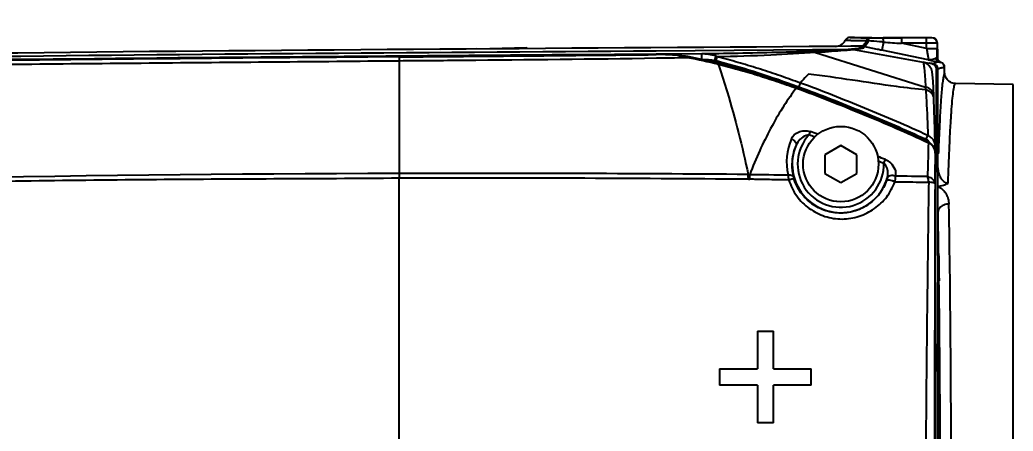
# Model space of a CAD drawing. Header units: millimetres. Extents: x 5828 to 6704, y 123 to 421.
# Drawn here: x 6578.24 to 6584.39, y 360.02 to 362.57 of the extents above; entities that cross this region are included whole.
import ezdxf

# ---------------------------------------------------------------- set-up
doc = ezdxf.new("R2010")
doc.units = ezdxf.units.MM
for name, color, linetype in [('外形图', 7, 'Continuous'), ('尺寸标注', 7, 'Continuous'), ('运动范围', 7, 'Continuous')]:
    doc.layers.add(name, color=color, linetype=linetype)
doc.styles.add('微软雅黑', font='msyh.ttc', dxfattribs={"height": 1.5})
doc.dimstyles.new('尺寸标注_1_15比例', dxfattribs={"dimtxt": 1.5, "dimasz": 1.25, "dimexe": 0.5, "dimexo": 0.4, "dimgap": 0.5, "dimtad": 1, "dimdec": 1, "dimlfac": 15, "dimdsep": 46, "dimtxsty": '微软雅黑', "dimcen": 0.09, "dimadec": 0, "dimazin": 0, "dimtp": 0.01, "dimtm": 0.01, "dimtfac": 1, "dimtdec": 1, "dimtofl": 0, "dimtmove": 0, "dimatfit": 3, "dimfxl": 1, "dimtolj": 1, "dimarcsym": 0})

# ---------------------------------------------------------------- blocks, each defined once
blk = doc.blocks.new('*D793')
at = {"layer": 'Defpoints', "color": 0}
for p in [(6588.1866, 364.5255), (6588.1866, 362.5018), (6568.1866, 362.4068)]:
    blk.add_point(p, dxfattribs=at)
at = {"layer": '尺寸标注', "color": 0, "linetype": 'ByBlock', "lineweight": -2}
for p, q in [((6568.1866, 362.8068), (6568.1866, 365.0255)), ((6588.1866, 362.9018), (6588.1866, 365.0255)), ((6569.4366, 364.5255), (6586.9366, 364.5255))]:
    blk.add_line(p, q, dxfattribs=at)
at = {"layer": '尺寸标注', "color": 0}
for points in [[(6569.4366, 364.7338), (6569.4366, 364.3172), (6568.1866, 364.5255)], [(6586.9366, 364.3172), (6586.9366, 364.7338), (6588.1866, 364.5255)]]:
    blk.add_solid(points, dxfattribs=at)
at = {"layer": '尺寸标注', "color": 0, "insert": (6578.1866, 365.8007), "char_height": 1.5, "attachment_point": 5, "style": '微软雅黑'}
blk.add_mtext('\\A1;300', dxfattribs=at)
blk = doc.blocks.new('*D797')
at = {"layer": 'Defpoints', "color": 0}
for p in [(6541.8372, 378.1181), (6588.1866, 378.1181), (6595.1201, 318.7401)]:
    blk.add_point(p, dxfattribs=at)
at = {"layer": '尺寸标注', "color": 0, "lineweight": -2}
for p, q in [((6587.7866, 378.1181), (6541.3372, 378.1181)), ((6541.8372, 319.9901), (6541.8372, 376.8681)), ((6594.7201, 318.7401), (6541.3372, 318.7401))]:
    blk.add_line(p, q, dxfattribs=at)
at = {"layer": '尺寸标注', "color": 0}
for points in [[(6542.0455, 376.8681), (6541.6288, 376.8681), (6541.8372, 378.1181)], [(6541.6288, 319.9901), (6542.0455, 319.9901), (6541.8372, 318.7401)]]:
    blk.add_solid(points, dxfattribs=at)
at = {"layer": '尺寸标注', "color": 0, "insert": (6540.562, 347.1133), "char_height": 1.5, "attachment_point": 5, "rotation": 90, "style": '微软雅黑'}
blk.add_mtext('\\A1;890.7', dxfattribs=at)

msp = doc.modelspace()

# ---------------------------------------------------------------- linework, layer by layer
at = {"layer": '外形图', "color": 7, "linetype": 'Continuous'}
for p, q in [((6583.3772, 362.4575), (6583.4533, 362.4575)), ((6583.5866, 362.4552), (6583.6912, 362.4552)), ((6583.8504, 362.454), (6583.6912, 362.454)), ((6583.6947, 362.454), (6583.6947, 362.4207)), ((6583.8504, 362.3886), (6583.8504, 362.454)), ((6583.8843, 362.4552), (6583.8837, 362.4546)), ((6580.844, 362.3836), (6581.0669, 362.3879)), ((6581.0669, 362.3879), (6581.0669, 362.3853)), ((6581.1469, 362.3895), (6581.3768, 362.3939)), ((6581.1469, 362.3895), (6581.1469, 362.3849)), ((6581.2419, 362.3854), (6581.2418, 362.3913)), ((6581.3769, 362.3876), (6581.3768, 362.3939)), ((6582.1768, 362.3746), (6583.3851, 362.3835)), ((6582.1768, 362.3745), (6583.3851, 362.3835)), ((6583.4361, 362.4023), (6583.2879, 362.4015)), ((6583.3826, 362.402), (6583.288, 362.4015)), ((6583.4489, 362.4024), (6583.3826, 362.402)), ((6583.3985, 362.3824), (6583.8288, 362.3045)), ((6583.4701, 362.3989), (6583.4602, 362.401)), ((6583.5836, 362.4281), (6583.5732, 362.3776)), ((6583.8615, 362.3183), (6583.5732, 362.3776)), ((6583.8504, 362.3886), (6583.6947, 362.4207)), ((6583.8504, 362.4207), (6583.6947, 362.4207)), ((6583.8504, 362.3886), (6583.917, 362.3886)), ((6583.917, 362.4213), (6583.917, 362.3853)), ((6583.9176, 362.3853), (6583.9176, 362.3336)), ((6580.5866, 362.313), (6580.5866, 361.6151)), ((6582.4594, 362.3547), (6582.177, 362.3524)), ((6582.4594, 362.3547), (6582.177, 362.3527)), ((6582.177, 362.3509), (6582.177, 362.3509)), ((6582.1796, 362.3509), (6582.177, 362.3509)), ((6582.3573, 362.3328), (6582.3669, 362.333)), ((6582.3724, 362.3388), (6582.3593, 362.3411)), ((6582.3669, 362.333), (6582.3713, 362.3331)), ((6582.3713, 362.3331), (6582.3723, 362.3383)), ((6582.3723, 362.3383), (6582.3724, 362.3388)), ((6582.5634, 362.2972), (6582.3724, 362.3388)), ((6582.4596, 362.3214), (6582.4594, 362.3547)), ((6582.5402, 362.315), (6582.5454, 362.3408)), ((6582.5487, 362.3131), (6582.5546, 362.3368)), ((6583.1641, 362.3643), (6583.8451, 362.1489)), ((6583.9176, 362.3336), (6583.9168, 362.3336)), ((6582.5622, 362.2924), (6582.5634, 362.2972)), ((6582.5658, 362.28), (6582.5672, 362.2754)), ((6582.5659, 362.2804), (6582.5674, 362.2759)), ((6583.8288, 362.3044), (6583.8695, 362.297)), ((6583.9119, 361.6694), (6583.9119, 362.2613)), ((6583.9208, 361.6694), (6583.9208, 362.2611)), ((6583.9395, 362.3023), (6583.9385, 362.3024)), ((6583.9613, 362.235), (6583.9613, 362.271)), ((6583.9624, 362.235), (6583.9624, 362.2708)), ((6583.9585, 362.2279), (6583.9584, 362.2273)), ((6583.9586, 362.2219), (6583.9584, 362.2211)), ((6583.963, 362.2201), (6583.9672, 362.2201)), ((6583.0486, 362.1555), (6583.0609, 362.151)), ((6583.0486, 362.1553), (6583.0609, 362.151)), ((6583.0609, 362.151), (6583.0644, 362.1602)), ((6583.0644, 362.1602), (6583.0675, 362.1685)), ((6583.0861, 362.1336), (6583.0779, 362.1367)), ((6583.1123, 362.1239), (6583.0861, 362.1336)), ((6584.3866, 362.1653), (6584.0305, 362.1715)), ((6584.3866, 356.6483), (6584.3866, 362.1653)), ((6583.1399, 362.1136), (6583.1123, 362.1239)), ((6583.1593, 362.1063), (6583.1399, 362.1136)), ((6583.1795, 362.0986), (6583.1593, 362.1063)), ((6583.2007, 362.0905), (6583.1795, 362.0986)), ((6583.2228, 362.0819), (6583.2007, 362.0905)), ((6583.246, 362.0728), (6583.2228, 362.0819)), ((6583.2705, 362.0632), (6583.246, 362.0728)), ((6583.8954, 362.0814), (6583.8948, 362.0981)), ((6583.8948, 362.098), (6583.8948, 362.0981)), ((6583.2964, 362.053), (6583.2705, 362.0632)), ((6583.3238, 362.042), (6583.2964, 362.053)), ((6583.353, 362.0303), (6583.3238, 362.042)), ((6583.3841, 362.0176), (6583.353, 362.0303)), ((6583.4175, 362.004), (6583.3841, 362.0176)), ((6583.4536, 361.9891), (6583.4175, 362.004)), ((6583.9045, 361.7848), (6583.9015, 361.8912)), ((6583.1303, 361.875), (6583.1227, 361.8537)), ((6583.8481, 361.8268), (6583.8589, 361.8497)), ((6583.32, 361.7881), (6583.2206, 361.7308)), ((6583.4193, 361.7308), (6583.32, 361.7881)), ((6583.864, 361.8101), (6583.8458, 361.8187)), ((6583.8619, 361.8057), (6583.8613, 361.7806)), ((6583.8624, 361.8056), (6583.8617, 361.7805)), ((6583.8619, 361.8057), (6583.864, 361.8101)), ((6583.9045, 361.7822), (6583.8921, 361.7822)), ((6583.9045, 361.7822), (6583.9045, 361.7849)), ((6583.9045, 361.7431), (6583.9045, 361.7822)), ((6583.9253, 361.7907), (6583.9252, 361.788)), ((6583.9254, 361.7841), (6583.9253, 361.7814)), ((6583.2206, 361.7308), (6583.2206, 361.6161)), ((6583.4193, 361.6161), (6583.4193, 361.7308)), ((6583.5871, 361.6791), (6583.596, 361.7013)), ((6583.9063, 360.5622), (6583.9063, 361.7319)), ((6583.5525, 361.6929), (6583.5698, 361.6861)), ((6583.5698, 361.6861), (6583.5871, 361.6791)), ((6583.9119, 361.6694), (6583.9208, 361.6694)), ((6580.5866, 361.6151), (6580.5866, 361.5859)), ((6582.7476, 361.5797), (6582.7566, 361.5796)), ((6583.2206, 361.6161), (6583.32, 361.5588)), ((6583.32, 361.5588), (6583.4193, 361.6161)), ((6583.92, 361.1084), (6583.92, 361.621)), ((6583.9213, 361.3773), (6583.9213, 361.1068)), ((6583.92, 361.1029), (6583.92, 360.9472)), ((6583.9216, 361.1084), (6583.9213, 361.1068)), ((6583.9273, 360.9866), (6583.9278, 360.9515)), ((6583.92, 357.1696), (6583.92, 360.9418)), ((6583.9213, 360.9433), (6583.9213, 357.4363)), ((6583.9213, 360.9433), (6583.9216, 360.9418)), ((6582.8033, 360.6401), (6582.8033, 360.4068)), ((6582.8033, 360.6401), (6582.9033, 360.6401)), ((6582.9033, 360.4068), (6582.9033, 360.6401)), ((6582.57, 360.4068), (6582.57, 360.3068)), ((6582.57, 360.4068), (6582.8033, 360.4068)), ((6582.9033, 360.4068), (6583.1366, 360.4068)), ((6583.1366, 360.3068), (6583.1366, 360.4068)), ((6582.8033, 360.3068), (6582.57, 360.3068)), ((6582.8033, 360.3068), (6582.8033, 360.0734)), ((6582.9033, 360.0734), (6582.9033, 360.3068)), ((6583.1366, 360.3068), (6582.9033, 360.3068)), ((6582.9033, 360.0734), (6582.8033, 360.0734))]:
    msp.add_line(p, q, dxfattribs=at)
for points in [[(6582.3593, 362.3411), (6582.2898, 362.3483), (6582.177, 362.3509)], [(6583.0459, 362.1478), (6582.913, 362.194), (6582.7314, 362.2516), (6582.5634, 362.2972)], [(6583.8948, 362.098), (6583.8908, 362.1855), (6583.8875, 362.2253), (6583.8845, 362.2448), (6583.8803, 362.2597), (6583.876, 362.2695)], [(6583.0779, 362.1367), (6583.0698, 362.1396), (6583.0619, 362.1424), (6583.0541, 362.145), (6583.0459, 362.1478)], [(6583.9015, 361.8912), (6583.8981, 362.0049), (6583.8954, 362.0814)], [(6583.8458, 361.8187), (6583.8035, 361.8385), (6583.7648, 361.8561), (6583.729, 361.872), (6583.6958, 361.8866), (6583.6649, 361.9), (6583.636, 361.9125), (6583.6087, 361.9241), (6583.5831, 361.935), (6583.5588, 361.9453), (6583.5357, 361.955), (6583.5137, 361.9642), (6583.4928, 361.9729), (6583.4536, 361.9891)], [(6583.8881, 361.7899), (6583.8684, 361.8078), (6583.864, 361.8101)], [(6583.9063, 361.7319), (6583.9012, 361.7645), (6583.8881, 361.7899)]]:
    msp.add_lwpolyline(points, dxfattribs=at)
msp.add_circle((6583.32, 361.6734), 0.2333, dxfattribs=at)
for centre, radius, start, end in [((6583.2875, 362.4682), 0.0666, 270.42963, 333.88068), ((6583.3775, 362.424), 0.0337, 140.93181, 153.78709), ((6583.4473, 366.7174), 4.2802, 269.13628, 269.70326), ((6583.4531, 368.1213), 5.6842, 269.71798, 269.98854), ((6583.566, 370.4917), 8.0378, 269.12838, 269.49572), ((6583.4531, 370.5902), 8.153, 269.99214, 270.18916), ((6583.4662, 362.2385), 0.1989, 83.35902, 86.02799), ((6583.5704, 376.3714), 13.9174, 269.69068, 270.04773), ((6583.8837, 362.4213), 0.0333, 0.00081, 89.99919), ((6583.3858, 362.3124), 0.0711, 79.74996, 90.5584), ((6583.4492, 362.3484), 0.054, 85.78949, 90.36978), ((6583.4492, 362.3479), 0.0545, 76.85702, 85.77179), ((6576.4664, 362.388), 7.4506, 359.5814, 359.9791), ((6587.5759, -526.3805), 888.7496, 90.3480579, 90.6136541), ((6578.1951, 723.8885), 361.5595, 270.378875, 270.63102), ((6581.0894, 432.6588), 70.3374, 270.887155, 271.032874), ((6582.2778, 361.98), 0.3653, 75.15992, 76.97135), ((6582.5021, 362.1256), 0.1932, 76.04569, 78.64062), ((6582.4956, 362.2118), 0.1383, 64.7421, 68.91527), ((6581.7253, 359.0111), 3.4031, 75.68776, 75.99729), ((6581.007, 356.2236), 6.3061, 75.62334, 75.7935), ((6589.0871, 387.9261), 26.1356, 258.46632, 258.62456), ((6583.9501, 362.3336), 0.0333, 179.98741, 249.47114), ((6583.951, 362.3338), 0.0333, 179.99393, 250.86102), ((6583.9509, 362.3336), 0.0333, 179.99366, 249.83756), ((6577.8469, 360.7016), 4.9761, 18.49756, 18.63562), ((6583.8168, 362.2387), 0.0668, 27.4857, 79.64889), ((6583.8874, 362.2611), 0.0333, 0.04233, 79.59366), ((6583.928, 362.271), 0.0333, 359.99879, 69.84175), ((6583.9291, 362.2708), 0.0333, 359.99388, 70.86095), ((6584.0319, 362.2351), 0.0695, 180.08314, 184.21566), ((6584.4908, 361.042), 1.818, 142.72924, 143.1585), ((6582.6406, 362.3259), 0.4549, 339.76085, 340.64845), ((6582.116, 362.0322), 1.733, 3.29608, 3.8595), ((6583.3305, 361.6895), 0.3462, 156.0998, 193.79817), ((6583.32, 361.6734), 0.2672, 137.57264, 1.22093), ((6578.3947, 348.6326), 14.0411, 70.17046, 70.32238), ((6578.7413, 349.4959), 13.1341, 70.25999, 70.4783), ((6583.8362, 361.7863), 0.0673, 37.81081, 48.73193), ((6583.3175, 361.6691), 0.3, 156.29766, 179.16401), ((6583.32, 361.6734), 0.3006, 157.25118, 343.34452), ((6624.1291, 360.6595), 40.283, 178.40525, 178.66767), ((6583.8386, 361.75), 0.0604, 65.02298, 67.28752), ((6583.8337, 361.7422), 0.0696, 43.78359, 47.66291), ((6602.4522, 361.0439), 18.542, 177.70003, 177.85983), ((6581.7794, 357.1486), 4.9018, 68.24731, 68.84239), ((6583.3181, 361.6691), 0.3007, 179.16633, 194.33735), ((6581.0989, 168.2054), 193.4104, 90.151747, 93.826978), ((6581.0842, 157.6092), 204.0067, 89.533062, 90.139741), ((6581.0453, 166.7905), 194.7962, 89.499295, 90.134919), ((6583.2562, 361.6535), 0.2368, 194.3943, 197.26747), ((6583.3901, 361.6473), 0.2259, 340.52406, 344.603), ((6583.2897, 327.0831), 34.5175, 89.05738, 89.39187), ((7309.4139, 359.432), 725.514, 179.8326154, 180.0019932), ((6583.6959, 361.3751), 0.2255, 0.53963, 6.34712), ((6525.305, 360.2892), 58.6264, 0.798311, 1.063403), ((6579.3755, 361.0247), 4.5476, 359.75314, 0.52994), ((6581.1321, 361.0113), 2.7909, 359.28455, 359.41473), ((6580.2506, 361.0201), 3.6725, 359.41878, 359.76596), ((6460.1554, 359.4998), 123.7808, 359.956911, 0.67194)]:
    msp.add_arc(centre, radius, start, end, dxfattribs=at)
for centre, major_axis, ratio, start_param, end_param in [((6583.5866, 362.4575), (0.1333, 0), 0.017455, -3.141593, -1.570796), ((6583.8843, 362.4219), (0.0236, 0.0236), 0.999695, -0.785246, 0.785246), ((6583.9514, 359.4068), (0, 2.8333), 0.017455, 1.150736, 1.990856)]:
    msp.add_ellipse(centre, major_axis=major_axis, ratio=ratio, start_param=start_param, end_param=end_param, dxfattribs=at)
for points, knots in [([(6583.3828, 362.4376), (6583.3776, 362.4377), (6583.3688, 362.4379), (6583.3585, 362.4381), (6583.3527, 362.4383), (6583.3496, 362.4385), (6583.3485, 362.4387), (6583.3472, 362.4387), (6583.3473, 362.4389)], [0, 0, 0, 0, 0.435091, 0.750542, 0.861126, 0.939635, 0.985856, 1, 1, 1, 1]), ([(6583.4438, 362.4548), (6583.4342, 362.4549), (6583.4208, 362.4552), (6583.4043, 362.4557), (6583.3947, 362.456), (6583.3874, 362.4564), (6583.3816, 362.4566), (6583.3794, 362.4571), (6583.3772, 362.4572), (6583.3772, 362.4575)], [0, 0, 0, 0, 0.429012, 0.602439, 0.746498, 0.859164, 0.938563, 0.984864, 1, 1, 1, 1]), ([(6583.4799, 362.4369), (6583.4768, 362.4307), (6583.4708, 362.4201), (6583.4632, 362.4101), (6583.4591, 362.4068)], [0, 0, 0, 0, 0.565391, 1, 1, 1, 1]), ([(6583.4892, 362.4361), (6583.488, 362.4318), (6583.4838, 362.4187), (6583.4747, 362.4054), (6583.4657, 362.402)], [0, 0, 0, 0, 0.313819, 1, 1, 1, 1]), ([(6583.48, 362.4372), (6583.4806, 362.4396), (6583.4821, 362.444), (6583.4852, 362.4495), (6583.4894, 362.4539), (6583.4933, 362.4542), (6583.4953, 362.4542)], [0, 0, 0, 0, 0.303751, 0.558491, 0.762509, 1, 1, 1, 1]), ([(6583.4892, 362.4361), (6583.4899, 362.4405), (6583.491, 362.4467), (6583.4954, 362.454), (6583.4978, 362.4542)], [0, 0, 0, 0, 0.6573, 1, 1, 1, 1]), ([(6583.5836, 362.4281), (6583.5756, 362.4287), (6583.5441, 362.4314), (6583.5126, 362.4341), (6583.4892, 362.4361)], [0, 0, 0, 0, 0.254168, 1, 1, 1, 1]), ([(6583.5836, 362.4281), (6583.5835, 362.4315), (6583.5834, 362.4376), (6583.5831, 362.4448), (6583.5828, 362.4494), (6583.5826, 362.4517), (6583.5823, 362.453), (6583.5822, 362.4539), (6583.582, 362.454)], [0, 0, 0, 0, 0.391445, 0.709892, 0.829977, 0.919469, 0.976336, 1, 1, 1, 1]), ([(6583.8837, 362.4546), (6583.8835, 362.4544), (6583.8825, 362.4546), (6583.8807, 362.4543), (6583.8775, 362.4543), (6583.8715, 362.4541), (6583.8623, 362.4541), (6583.8546, 362.454), (6583.8504, 362.454)], [0, 0, 0, 0, 0.022587, 0.081552, 0.174799, 0.299154, 0.621896, 1, 1, 1, 1]), ([(6573.1887, 362.2391), (6574.6861, 362.2874), (6577.6823, 362.3451), (6580.6786, 362.3639), (6582.1768, 362.3745)], [0, 0, 0, 0, 0.499998, 1, 1, 1, 1]), ([(6583.3851, 362.3835), (6583.372, 362.3824), (6583.2919, 362.3762), (6583.2116, 362.3729), (6583.1444, 362.3705)], [0, 0, 0, 0, 0.163776, 1, 1, 1, 1]), ([(6583.1641, 362.3643), (6583.1904, 362.3663), (6583.2685, 362.3722), (6583.3467, 362.3778), (6583.3985, 362.3824)], [0, 0, 0, 0, 0.335961, 1, 1, 1, 1]), ([(6583.4358, 362.3896), (6583.433, 362.3891), (6583.4162, 362.3864), (6583.3992, 362.3848), (6583.3851, 362.3835)], [0, 0, 0, 0, 0.167752, 1, 1, 1, 1]), ([(6583.4434, 362.3873), (6583.4406, 362.3869), (6583.4257, 362.3849), (6583.4107, 362.3835), (6583.3985, 362.3824)], [0, 0, 0, 0, 0.186774, 1, 1, 1, 1]), ([(6583.4462, 362.4023), (6583.4464, 362.4019), (6583.4466, 362.4007), (6583.446, 362.3988), (6583.4465, 362.3964), (6583.4466, 362.393), (6583.4417, 362.3909), (6583.4383, 362.3901), (6583.4358, 362.3896)], [0, 0, 0, 0, 0.077522, 0.17087, 0.293793, 0.448225, 0.615102, 1, 1, 1, 1]), ([(6583.4523, 362.3889), (6583.4517, 362.3888), (6583.4488, 362.3882), (6583.4458, 362.3877), (6583.4434, 362.3873)], [0, 0, 0, 0, 0.210401, 1, 1, 1, 1]), ([(6583.4489, 362.4024), (6583.4482, 362.4024), (6583.4477, 362.4021), (6583.4462, 362.4025), (6583.4462, 362.4023)], [0, 0, 0, 0, 0.760383, 1, 1, 1, 1]), ([(6583.4591, 362.4068), (6583.4582, 362.4061), (6583.4552, 362.4039), (6583.4515, 362.4024), (6583.4489, 362.4024)], [0, 0, 0, 0, 0.289329, 1, 1, 1, 1]), ([(6583.4603, 362.401), (6583.4596, 362.4011), (6583.4565, 362.4017), (6583.4533, 362.402), (6583.4509, 362.4022)], [0, 0, 0, 0, 0.225141, 1, 1, 1, 1]), ([(6583.4602, 362.401), (6583.4602, 362.4005), (6583.4607, 362.3992), (6583.4603, 362.3973), (6583.46, 362.3953), (6583.4609, 362.3933), (6583.4595, 362.391), (6583.4563, 362.39), (6583.4539, 362.3893), (6583.4523, 362.3889)], [0, 0, 0, 0, 0.085884, 0.228874, 0.322107, 0.431921, 0.570895, 0.729466, 1, 1, 1, 1]), ([(6583.5732, 362.3776), (6583.5644, 362.3794), (6583.53, 362.3865), (6583.4957, 362.3936), (6583.4701, 362.3989)], [0, 0, 0, 0, 0.255526, 1, 1, 1, 1]), ([(6583.917, 362.4213), (6583.9166, 362.421), (6583.9147, 362.4213), (6583.9109, 362.4209), (6583.9047, 362.421), (6583.8927, 362.4208), (6583.8743, 362.4207), (6583.8588, 362.4207), (6583.8504, 362.4207)], [0, 0, 0, 0, 0.022265, 0.081141, 0.174666, 0.299049, 0.621334, 1, 1, 1, 1]), ([(6583.8504, 362.3886), (6583.8522, 362.38), (6583.8544, 362.3672), (6583.8571, 362.351), (6583.859, 362.3403), (6583.8602, 362.3317), (6583.8614, 362.3244), (6583.8613, 362.3214), (6583.862, 362.3182), (6583.8615, 362.3183)], [0, 0, 0, 0, 0.371811, 0.543146, 0.695887, 0.823665, 0.920265, 0.979961, 1, 1, 1, 1]), ([(6580.5859, 362.3369), (6579.5539, 362.329), (6578.0058, 362.3156), (6575.9418, 362.2834), (6574.394, 362.2494), (6572.8465, 362.2037), (6571.5573, 362.1536), (6570.5263, 362.1055), (6569.7533, 362.0656), (6568.9806, 362.0191), (6568.4656, 361.9855), (6568.2081, 361.9692)], [0, 0, 0, 0, 0.249999, 0.374999, 0.499999, 0.624999, 0.749999, 0.8125, 0.875, 0.9375, 1, 1, 1, 1]), ([(6568.2092, 361.9512), (6568.7242, 361.9833), (6569.4967, 362.0325), (6570.5274, 362.0861), (6571.3006, 362.1222), (6572.074, 362.1543), (6572.8475, 362.182), (6573.6212, 362.206), (6574.6529, 362.2346), (6575.9427, 362.2628), (6577.4906, 362.2851), (6579.0386, 362.2994), (6580.0706, 362.3084), (6580.5866, 362.313)], [0, 0, 0, 0, 0.125, 0.1875, 0.25, 0.312501, 0.375001, 0.437501, 0.500001, 0.625001, 0.750001, 0.875001, 1, 1, 1, 1]), ([(6582.177, 362.3509), (6581.0248, 362.3428), (6579.2964, 362.3315), (6576.9921, 362.3039), (6575.264, 362.2732), (6573.5361, 362.2292), (6572.0967, 362.1788), (6570.9455, 362.1287), (6570.2262, 362.0932), (6569.6509, 362.0616), (6569.2196, 362.0368), (6568.7882, 362.0109), (6568.5009, 361.9905), (6568.3572, 361.9816)], [0, 0, 0, 0, 0.250001, 0.375001, 0.500001, 0.625001, 0.750001, 0.812501, 0.875002, 0.906251, 0.937502, 0.968752, 1, 1, 1, 1]), ([(6580.5859, 362.3369), (6580.5861, 362.3363), (6580.586, 362.334), (6580.5866, 362.3261), (6580.5865, 362.3188), (6580.5866, 362.3131)], [0, 0, 0, 0, 0.081595, 0.281983, 1, 1, 1, 1]), ([(6580.5866, 362.3131), (6580.7195, 362.3141), (6581.2501, 362.3184), (6581.7807, 362.3236), (6582.1784, 362.3298)], [0, 0, 0, 0, 0.250411, 1, 1, 1, 1]), ([(6583.1444, 362.3705), (6583.1003, 362.3689), (6582.897, 362.3622), (6582.6937, 362.3585), (6582.5345, 362.3559)], [0, 0, 0, 0, 0.217121, 1, 1, 1, 1]), ([(6582.5345, 362.3559), (6582.5368, 362.3556), (6582.5419, 362.3504), (6582.5441, 362.3446), (6582.5454, 362.3408)], [0, 0, 0, 0, 0.371108, 1, 1, 1, 1]), ([(6583.1641, 362.3643), (6583.0716, 362.3573), (6582.8685, 362.3451), (6582.6652, 362.3393), (6582.5546, 362.3368)], [0, 0, 0, 0, 0.456166, 1, 1, 1, 1]), ([(6583.0698, 362.1749), (6583.0288, 362.1894), (6582.9471, 362.219), (6582.8234, 362.2604), (6582.6988, 362.2989), (6582.6149, 362.3214), (6582.5728, 362.3322)], [0, 0, 0, 0, 0.250001, 0.499999, 0.75, 1, 1, 1, 1]), ([(6583.1444, 362.3705), (6583.1495, 362.3704), (6583.1565, 362.3686), (6583.1626, 362.3653), (6583.1641, 362.3643)], [0, 0, 0, 0, 0.740029, 1, 1, 1, 1]), ([(6583.9093, 362.3284), (6583.9083, 362.328), (6583.9039, 362.3262), (6583.8994, 362.3245), (6583.8959, 362.3233)], [0, 0, 0, 0, 0.220867, 1, 1, 1, 1]), ([(6583.9168, 362.3336), (6583.9167, 362.3325), (6583.9139, 362.3301), (6583.9111, 362.3291), (6583.9093, 362.3284)], [0, 0, 0, 0, 0.365845, 1, 1, 1, 1]), ([(6583.9137, 362.3172), (6583.9147, 362.3155), (6583.9194, 362.3093), (6583.9266, 362.3051), (6583.9322, 362.3039)], [0, 0, 0, 0, 0.258201, 1, 1, 1, 1]), ([(6582.5621, 362.2917), (6582.6028, 362.2814), (6582.6842, 362.2602), (6582.8052, 362.2242), (6582.9251, 362.185), (6583.0047, 362.1577), (6583.0441, 362.1429)], [0, 0, 0, 0, 0.250011, 0.499986, 0.750011, 1, 1, 1, 1]), ([(6582.5665, 362.3086), (6582.6482, 362.2878), (6582.81, 362.2395), (6582.9694, 362.1845), (6583.0486, 362.1555)], [0, 0, 0, 0, 0.499979, 1, 1, 1, 1]), ([(6582.5674, 362.2759), (6582.5846, 362.2242), (6582.6539, 362.0048), (6582.7099, 361.7812), (6582.7467, 361.6096)], [0, 0, 0, 0, 0.236908, 1, 1, 1, 1]), ([(6583.8288, 362.3045), (6583.8307, 362.3008), (6583.8326, 362.2869), (6583.8373, 362.2573), (6583.8412, 362.2091), (6583.8436, 362.1708), (6583.8451, 362.149)], [0, 0, 0, 0, 0.078698, 0.262896, 0.580128, 1, 1, 1, 1]), ([(6583.8934, 362.2938), (6583.8929, 362.2935), (6583.8904, 362.2941), (6583.8857, 362.2943), (6583.8783, 362.2956), (6583.8726, 362.2965), (6583.8695, 362.297)], [0, 0, 0, 0, 0.08104, 0.288276, 0.607039, 1, 1, 1, 1]), ([(6583.9119, 362.2613), (6583.9119, 362.2682), (6583.9064, 362.2823), (6583.8941, 362.2899), (6583.8877, 362.2924)], [0, 0, 0, 0, 0.498707, 1, 1, 1, 1]), ([(6583.9322, 362.3039), (6583.9259, 362.3045), (6583.9159, 362.3037), (6583.9033, 362.299), (6583.8962, 362.2965), (6583.8934, 362.2938)], [0, 0, 0, 0, 0.469117, 0.717936, 1, 1, 1, 1]), ([(6583.9208, 362.2611), (6583.9201, 362.2607), (6583.9168, 362.2615), (6583.914, 362.2612), (6583.9119, 362.2613)], [0, 0, 0, 0, 0.277992, 1, 1, 1, 1]), ([(6583.9208, 362.2611), (6583.9222, 362.2628), (6583.9253, 362.2655), (6583.9309, 362.267), (6583.936, 362.2681), (6583.9426, 362.2702), (6583.9511, 362.272), (6583.958, 362.2715), (6583.9613, 362.271)], [0, 0, 0, 0, 0.153202, 0.277645, 0.399337, 0.522558, 0.763147, 1, 1, 1, 1]), ([(6583.9385, 362.3024), (6583.9378, 362.3024), (6583.9358, 362.3033), (6583.9337, 362.3037), (6583.9322, 362.3039)], [0, 0, 0, 0, 0.290785, 1, 1, 1, 1]), ([(6583.12, 362.2294), (6583.1157, 362.2252), (6583.0984, 362.2076), (6583.0819, 362.1893), (6583.0698, 362.1752)], [0, 0, 0, 0, 0.245041, 1, 1, 1, 1]), ([(6583.8461, 362.132), (6583.7853, 362.1378), (6583.6336, 362.1556), (6583.3922, 362.1933), (6583.2108, 362.2192), (6583.1199, 362.2298)], [0, 0, 0, 0, 0.249921, 0.625059, 1, 1, 1, 1]), ([(6583.9584, 362.2273), (6583.9564, 362.2207), (6583.9532, 362.204), (6583.9468, 362.1571), (6583.9398, 362.0737), (6583.9319, 361.9449), (6583.9275, 361.8462), (6583.9253, 361.7907)], [0, 0, 0, 0, 0.046849, 0.116534, 0.323943, 0.619755, 1, 1, 1, 1]), ([(6583.9613, 362.235), (6583.9611, 362.2346), (6583.9599, 362.2323), (6583.9591, 362.2298), (6583.9585, 362.2279)], [0, 0, 0, 0, 0.203995, 1, 1, 1, 1]), ([(6584.0303, 362.1716), (6584.0192, 362.1718), (6583.9967, 362.1778), (6583.9801, 362.1941), (6583.9744, 362.2037)], [0, 0, 0, 0, 0.499686, 1, 1, 1, 1]), ([(6583.0359, 362.1321), (6583.0085, 362.0955), (6582.955, 362.018), (6582.8832, 361.892), (6582.8155, 361.7554), (6582.7747, 361.6596), (6582.7558, 361.6098)], [0, 0, 0, 0, 0.230707, 0.474727, 0.731202, 1, 1, 1, 1]), ([(6583.0442, 362.1431), (6583.0444, 362.1437), (6583.0449, 362.1452), (6583.0454, 362.1467), (6583.0458, 362.1476)], [0, 0, 0, 0, 0.360996, 1, 1, 1, 1]), ([(6583.0442, 362.1433), (6583.1138, 362.1188), (6583.2516, 362.0662), (6583.4567, 361.9833), (6583.6606, 361.8974), (6583.795, 361.8367), (6583.8619, 361.8057)], [0, 0, 0, 0, 0.249989, 0.500013, 0.750003, 1, 1, 1, 1]), ([(6583.0458, 362.1476), (6583.0458, 362.1477), (6583.0459, 362.1477), (6583.0459, 362.1478), (6583.0459, 362.1478)], [0, 0, 0, 0, 0.747086, 1, 1, 1, 1]), ([(6583.0609, 362.151), (6583.1277, 362.1271), (6583.2604, 362.0765), (6583.4576, 361.9964), (6583.6541, 361.9145), (6583.7835, 361.8563), (6583.8481, 361.8268)], [0, 0, 0, 0, 0.249998, 0.499997, 0.749999, 1, 1, 1, 1]), ([(6583.8589, 361.8497), (6583.7949, 361.8809), (6583.6641, 361.9369), (6583.4677, 362.0204), (6583.2695, 362.0997), (6583.1371, 362.152), (6583.0698, 362.1751)], [0, 0, 0, 0, 0.250004, 0.500003, 0.749993, 1, 1, 1, 1]), ([(6583.8948, 362.0981), (6583.8943, 362.1099), (6583.8823, 362.1349), (6583.858, 362.1462), (6583.8451, 362.1489)], [0, 0, 0, 0, 0.471261, 1, 1, 1, 1]), ([(6583.8461, 362.1318), (6583.8474, 362.1101), (6583.8529, 362.0161), (6583.8566, 361.922), (6583.8589, 361.8497)], [0, 0, 0, 0, 0.231552, 1, 1, 1, 1]), ([(6583.9842, 361.5548), (6583.9858, 361.6015), (6583.9889, 361.6896), (6583.9941, 361.813), (6583.9995, 361.919), (6584.0052, 362.0068), (6584.0109, 362.0757), (6584.0161, 362.1212), (6584.0205, 362.1475), (6584.0236, 362.1603), (6584.026, 362.1678), (6584.029, 362.1716), (6584.0303, 362.1715)], [0, 0, 0, 0, 0.226221, 0.425756, 0.597111, 0.739125, 0.850776, 0.931363, 0.959891, 0.980575, 0.993602, 1, 1, 1, 1]), ([(6583.8897, 362.102), (6583.8866, 362.1075), (6583.881, 362.1143), (6583.8742, 362.1195), (6583.8724, 362.1208)], [0, 0, 0, 0, 0.740731, 1, 1, 1, 1]), ([(6583.014, 361.8297), (6583.0219, 361.8485), (6583.0498, 361.8715), (6583.0932, 361.8815), (6583.1185, 361.8795), (6583.1303, 361.875)], [0, 0, 0, 0, 0.456, 0.716772, 1, 1, 1, 1]), ([(6583.014, 361.8297), (6583.0189, 361.8278), (6583.028, 361.8229), (6583.0385, 361.8128), (6583.0444, 361.8012), (6583.0441, 361.793), (6583.0428, 361.7897)], [0, 0, 0, 0, 0.295247, 0.568095, 0.801531, 1, 1, 1, 1]), ([(6583.1051, 361.8509), (6583.0909, 361.8457), (6583.0653, 361.8286), (6583.0485, 361.8031), (6583.0428, 361.7897)], [0, 0, 0, 0, 0.506995, 1, 1, 1, 1]), ([(6583.9045, 361.7849), (6583.9042, 361.7963), (6583.9001, 361.8117), (6583.8917, 361.8245), (6583.8894, 361.8275)], [0, 0, 0, 0, 0.746313, 1, 1, 1, 1]), ([(6583.9063, 361.7319), (6583.9062, 361.7477), (6583.9006, 361.7696), (6583.8877, 361.7865), (6583.884, 361.7904)], [0, 0, 0, 0, 0.747212, 1, 1, 1, 1]), ([(6583.596, 361.7013), (6583.6077, 361.697), (6583.642, 361.6745), (6583.6672, 361.6256), (6583.6561, 361.5987)], [0, 0, 0, 0, 0.299013, 1, 1, 1, 1]), ([(6583.903, 361.5515), (6583.9033, 361.5667), (6583.9044, 361.6268), (6583.9054, 361.6869), (6583.9063, 361.7319)], [0, 0, 0, 0, 0.252207, 1, 1, 1, 1]), ([(6583.6081, 361.5878), (6583.6102, 361.5953), (6583.6151, 361.6267), (6583.6052, 361.6631), (6583.5871, 361.6791)], [0, 0, 0, 0, 0.244376, 1, 1, 1, 1]), ([(6583.9842, 361.5548), (6583.9794, 361.555), (6583.9697, 361.557), (6583.9534, 361.5675), (6583.939, 361.5866), (6583.9282, 361.6124), (6583.9242, 361.6305), (6583.9228, 361.6396)], [0, 0, 0, 0, 0.129783, 0.257635, 0.507595, 0.754404, 1, 1, 1, 1]), ([(6580.5866, 361.5859), (6580.0696, 361.5817), (6579.0355, 361.5799), (6577.4844, 361.5572), (6575.9336, 361.5233), (6573.8663, 361.4618), (6571.2833, 361.3528), (6569.2185, 361.2323), (6568.1866, 361.1641)], [0, 0, 0, 0, 0.125001, 0.250001, 0.375002, 0.500002, 0.750001, 1, 1, 1, 1]), ([(6580.5864, 359.4068), (6580.5864, 359.5884), (6580.5864, 360.3148), (6580.5863, 361.0412), (6580.5863, 361.5859)], [0, 0, 0, 0, 0.250104, 1, 1, 1, 1]), ([(6582.7476, 361.5797), (6582.7476, 361.5823), (6582.7476, 361.5923), (6582.7472, 361.6022), (6582.7467, 361.6096)], [0, 0, 0, 0, 0.262527, 1, 1, 1, 1]), ([(6582.7566, 361.5796), (6582.7566, 361.5822), (6582.7566, 361.5923), (6582.7563, 361.6024), (6582.7558, 361.6098)], [0, 0, 0, 0, 0.262889, 1, 1, 1, 1]), ([(6582.9987, 361.5747), (6582.9786, 361.5752), (6582.9383, 361.5761), (6582.8879, 361.5771), (6582.8475, 361.578), (6582.8172, 361.5786), (6582.7869, 361.5786), (6582.7667, 361.5801), (6582.7566, 361.5796)], [0, 0, 0, 0, 0.249468, 0.499317, 0.624382, 0.749505, 0.87472, 1, 1, 1, 1]), ([(6582.9943, 361.6069), (6582.9982, 361.6073), (6583.0096, 361.6076), (6583.0245, 361.6024), (6583.0268, 361.5946)], [0, 0, 0, 0, 0.324262, 1, 1, 1, 1]), ([(6582.9987, 361.5747), (6582.9984, 361.5776), (6582.997, 361.5883), (6582.9956, 361.5991), (6582.9943, 361.6069)], [0, 0, 0, 0, 0.264372, 1, 1, 1, 1]), ([(6583.0301, 361.5832), (6583.0299, 361.5834), (6583.0289, 361.583), (6583.0272, 361.5829), (6583.0243, 361.5821), (6583.0188, 361.5807), (6583.0101, 361.5782), (6583.0028, 361.576), (6582.9987, 361.5747)], [0, 0, 0, 0, 0.022592, 0.07945, 0.169405, 0.290163, 0.609734, 1, 1, 1, 1]), ([(6583.6031, 361.572), (6583.5929, 361.5429), (6583.5633, 361.4879), (6583.4965, 361.4228), (6583.4128, 361.3806), (6583.3194, 361.3657), (6583.2246, 361.3803), (6583.138, 361.4242), (6583.0689, 361.4935), (6583.0396, 361.5524), (6583.0301, 361.5832)], [0, 0, 0, 0, 0.122758, 0.244502, 0.366777, 0.490482, 0.615982, 0.74311, 0.871343, 1, 1, 1, 1]), ([(6583.6541, 361.5637), (6583.6486, 361.5661), (6583.6378, 361.5701), (6583.6221, 361.5738), (6583.6113, 361.5752), (6583.6039, 361.5738), (6583.6031, 361.572)], [0, 0, 0, 0, 0.340473, 0.654712, 0.884093, 1, 1, 1, 1]), ([(6583.6561, 361.5987), (6583.6466, 361.6026), (6583.6311, 361.6042), (6583.6139, 361.5972), (6583.6089, 361.5904), (6583.6078, 361.5869)], [0, 0, 0, 0, 0.564547, 0.796877, 1, 1, 1, 1]), ([(6583.6561, 361.5987), (6583.6561, 361.5961), (6583.656, 361.5844), (6583.6552, 361.5727), (6583.6541, 361.5637)], [0, 0, 0, 0, 0.220596, 1, 1, 1, 1]), ([(6583.8576, 361.596), (6583.8695, 361.593), (6583.891, 361.5835), (6583.9029, 361.5616), (6583.903, 361.5515)], [0, 0, 0, 0, 0.550904, 1, 1, 1, 1]), ([(6583.8638, 361.5619), (6583.8636, 361.565), (6583.8627, 361.5765), (6583.8604, 361.588), (6583.8576, 361.596)], [0, 0, 0, 0, 0.269027, 1, 1, 1, 1]), ([(6582.9987, 361.5747), (6583.0096, 361.5398), (6583.0419, 361.4725), (6583.1217, 361.395), (6583.2199, 361.3449), (6583.328, 361.3277), (6583.4347, 361.3461), (6583.5302, 361.3943), (6583.6089, 361.467), (6583.642, 361.5306), (6583.6541, 361.5637)], [0, 0, 0, 0, 0.127865, 0.255422, 0.382101, 0.507509, 0.631488, 0.754364, 0.876761, 1, 1, 1, 1]), ([(6583.6541, 361.5637), (6583.6718, 361.5635), (6583.7417, 361.5629), (6583.8116, 361.5623), (6583.8638, 361.5619)], [0, 0, 0, 0, 0.253084, 1, 1, 1, 1]), ([(6583.8638, 361.5619), (6583.8614, 361.3835), (6583.8559, 360.9357), (6583.8473, 360.2174), (6583.8447, 359.6773), (6583.8445, 359.4068)], [0, 0, 0, 0, 0.248288, 0.623393, 1, 1, 1, 1]), ([(6583.903, 361.5515), (6583.9029, 361.553), (6583.8987, 361.5559), (6583.8909, 361.5581), (6583.8785, 361.5605), (6583.8691, 361.5615), (6583.8638, 361.5619)], [0, 0, 0, 0, 0.104953, 0.310447, 0.615939, 1, 1, 1, 1]), ([(6583.9204, 361.5368), (6583.932, 361.5375), (6583.9543, 361.5403), (6583.9751, 361.5492), (6583.9842, 361.5547)], [0, 0, 0, 0, 0.522966, 1, 1, 1, 1]), ([(6583.9204, 361.5368), (6583.9261, 361.5334), (6583.9371, 361.527), (6583.9515, 361.5149), (6583.9631, 361.5015), (6583.9757, 361.4832), (6583.9858, 361.4577), (6583.988, 361.4364), (6583.9891, 361.4259)], [0, 0, 0, 0, 0.144678, 0.280689, 0.409219, 0.53291, 0.768362, 1, 1, 1, 1]), ([(6583.9405, 361.411), (6583.9352, 361.407), (6583.9257, 361.3973), (6583.9214, 361.3839), (6583.9213, 361.3772)], [0, 0, 0, 0, 0.497301, 1, 1, 1, 1]), ([(6583.9892, 361.4259), (6583.9843, 361.426), (6583.9672, 361.4247), (6583.9503, 361.4183), (6583.9405, 361.411)], [0, 0, 0, 0, 0.28504, 1, 1, 1, 1]), ([(6584.0041, 359.4068), (6584.0041, 359.7736), (6584.0018, 360.4467), (6583.9947, 361.1197), (6583.9891, 361.4259)], [0, 0, 0, 0, 0.544975, 1, 1, 1, 1]), ([(6583.9213, 361.1068), (6583.9213, 361.1065), (6583.921, 361.1052), (6583.9204, 361.1039), (6583.92, 361.1029)], [0, 0, 0, 0, 0.187378, 1, 1, 1, 1]), ([(6583.9219, 361.1071), (6583.9218, 361.1074), (6583.9217, 361.1077), (6583.9217, 361.1084), (6583.9216, 361.1084)], [0, 0, 0, 0, 0.737161, 1, 1, 1, 1]), ([(6583.9229, 361.0667), (6583.9228, 361.0756), (6583.9225, 361.089), (6583.9223, 361.1025), (6583.9219, 361.1071)], [0, 0, 0, 0, 0.657782, 1, 1, 1, 1]), ([(6583.9257, 361.106), (6583.9259, 361.0963), (6583.9264, 361.0564), (6583.9269, 361.0166), (6583.9273, 360.9866)], [0, 0, 0, 0, 0.245999, 1, 1, 1, 1]), ([(6583.9224, 360.9548), (6583.9224, 360.9563), (6583.9226, 360.9636), (6583.9227, 360.9708), (6583.9228, 360.9765)], [0, 0, 0, 0, 0.211273, 1, 1, 1, 1]), ([(6583.92, 360.9472), (6583.9201, 360.9468), (6583.9207, 360.9456), (6583.9212, 360.9443), (6583.9213, 360.9433)], [0, 0, 0, 0, 0.313837, 1, 1, 1, 1]), ([(6583.9216, 360.9417), (6583.9219, 360.9417), (6583.9217, 360.9435), (6583.9222, 360.9454), (6583.9222, 360.9498), (6583.9223, 360.9529), (6583.9224, 360.9548)], [0, 0, 0, 0, 0.065375, 0.25653, 0.57033, 1, 1, 1, 1])]:
    msp.add_open_spline(points, degree=3, knots=knots, dxfattribs=at)
for points in [[(6583.3772, 362.4575), (6583.3677, 362.4575), (6583.3574, 362.4526), (6583.3514, 362.4452)], [(6583.6912, 362.454), (6583.6548, 362.454), (6583.6184, 362.454), (6583.582, 362.454)], [(6583.288, 362.4015), (6581.5459, 362.3878), (6579.8037, 362.3792), (6578.0616, 362.3588)], [(6583.4509, 362.4022), (6583.4493, 362.4023), (6583.4478, 362.4023), (6583.4462, 362.4023)], [(6583.4657, 362.402), (6583.4643, 362.4015), (6583.463, 362.4011), (6583.4616, 362.401)], [(6583.5836, 362.4281), (6583.6206, 362.4256), (6583.6576, 362.4232), (6583.6947, 362.4207)], [(6582.2519, 362.3494), (6582.2278, 362.3506), (6582.2037, 362.351), (6582.1796, 362.3509)], [(6582.3601, 362.3359), (6582.3247, 362.3441), (6582.2882, 362.3475), (6582.2519, 362.3494)], [(6582.3713, 362.3331), (6582.4353, 362.3211), (6582.4988, 362.3068), (6582.5622, 362.2924)], [(6582.5345, 362.3559), (6582.5094, 362.3554), (6582.4844, 362.3551), (6582.4594, 362.3547)], [(6582.5454, 362.3408), (6582.5182, 362.3511), (6582.4884, 362.3547), (6582.4594, 362.3547)], [(6582.4596, 362.3214), (6582.4865, 362.3216), (6582.5138, 362.3203), (6582.5402, 362.315)], [(6583.8959, 362.3233), (6583.885, 362.3195), (6583.8729, 362.316), (6583.8615, 362.3183)], [(6583.9093, 362.3284), (6583.9101, 362.3244), (6583.9116, 362.3206), (6583.9137, 362.3172)], [(6583.8877, 362.2924), (6583.8818, 362.2946), (6583.8757, 362.2959), (6583.8695, 362.297)], [(6583.9613, 362.235), (6583.9613, 362.23), (6583.9619, 362.225), (6583.963, 362.2201)], [(6583.9641, 362.2201), (6583.9634, 362.2234), (6583.9629, 362.2267), (6583.9626, 362.23)], [(6583.9744, 362.2037), (6583.9713, 362.2088), (6583.9689, 362.2144), (6583.9673, 362.2201)], [(6583.8724, 362.1208), (6583.8646, 362.1262), (6583.8554, 362.1299), (6583.8461, 362.1319)], [(6583.8954, 362.0814), (6583.8951, 362.0885), (6583.8931, 362.0957), (6583.8897, 362.102)], [(6583.1227, 361.8537), (6583.1168, 361.854), (6583.1107, 361.8528), (6583.1051, 361.8509)], [(6583.859, 361.8183), (6583.8559, 361.8217), (6583.852, 361.8244), (6583.8481, 361.8268)], [(6583.8806, 361.8369), (6583.8743, 361.8424), (6583.8668, 361.8468), (6583.8589, 361.8497)], [(6583.8646, 361.8099), (6583.8631, 361.8129), (6583.8612, 361.8158), (6583.859, 361.8183)], [(6583.8806, 361.7937), (6583.8757, 361.7981), (6583.8701, 361.8019), (6583.8641, 361.8047)], [(6583.92, 361.621), (6583.9145, 361.6364), (6583.9119, 361.653), (6583.9119, 361.6694)], [(6583.9228, 361.6396), (6583.9214, 361.6494), (6583.9207, 361.6595), (6583.9208, 361.6694)], [(6582.7467, 361.6096), (6582.7497, 361.6096), (6582.7528, 361.6098), (6582.7558, 361.6098)], [(6582.7558, 361.6099), (6582.8353, 361.6089), (6582.9148, 361.6079), (6582.9943, 361.6068)]]:
    msp.add_open_spline(points, degree=3, dxfattribs=at)
at = {"layer": '运动范围', "color": 0, "linetype": 'Continuous', "lineweight": 0}
msp.add_arc((6588.1866, 340.7401), 37.378, 340.00173, 209.99906, dxfattribs=at)

# ---------------------------------------------------------------- dimensions: what is measured, and where the dimension line sits
at = {"layer": '尺寸标注'}
dim = msp.add_linear_dim(base=(6541.8372, 378.1181), p1=(6595.1201, 318.7401), p2=(6588.1866, 378.1181), angle=90, dimstyle='尺寸标注_1_15比例', dxfattribs=at)
dim.commit()
dim.dimension.update_dxf_attribs({"geometry": '*D797', "text_midpoint": (6541.8372, 347.1133), "dimtype": 160})
at = {"layer": '尺寸标注', "linetype": 'ByBlock'}
dim = msp.add_linear_dim(base=(6588.1866, 364.5255), p1=(6568.1866, 362.4068), p2=(6588.1866, 362.5018), dimstyle='尺寸标注_1_15比例', dxfattribs=at)
dim.commit()
dim.dimension.update_dxf_attribs({"geometry": '*D793', "text_midpoint": (6578.1866, 365.8007)})

doc.saveas('drawing.dxf')
